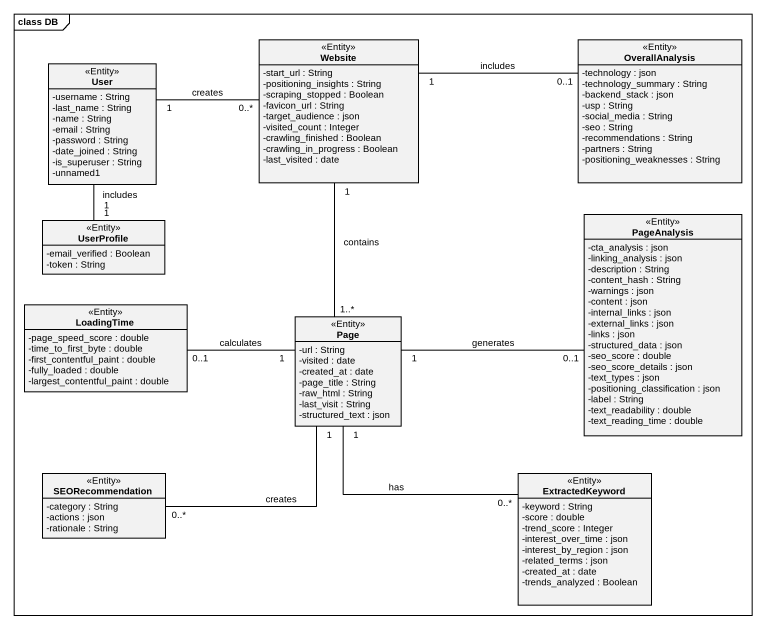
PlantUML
@startuml
mainframe class DB
hide circle
hide empty members
skinparam classAttributeIconSize 0
class Website <<Entity>> {
  -start_url : String
  -positioning_insights : String
  -scraping_stopped : Boolean
  -favicon_url : String
  -target_audience : json
  -visited_count : Integer
  -crawling_finished : Boolean
  -crawling_in_progress : Boolean
  -last_visited : date
}
class OverallAnalysis <<Entity>> {
  -technology : json
  -technology_summary : String
  -backend_stack : json
  -usp : String
  -social_media : String
  -seo : String
  -recommendations : String
  -partners : String
  -positioning_weaknesses : String
}
class User <<Entity>> {
  -username : String
  -last_name : String
  -name : String
  -email : String
  -password : String
  -date_joined : String
  -is_superuser : String
  -unnamed1
}
class UserProfile <<Entity>> {
  -email_verified : Boolean
  -token : String
}
class PageAnalysis <<Entity>> {
  -cta_analysis : json
  -linking_analysis : json
  -description : String
  -content_hash : String
  -warnings : json
  -content : json
  -internal_links : json
  -external_links : json
  -links : json
  -structured_data : json
  -seo_score : double
  -seo_score_details : json
  -text_types : json
  -positioning_classification : json
  -label : String
  -text_readability : double
  -text_reading_time : double
}
class LoadingTime <<Entity>> {
  -page_speed_score : double
  -time_to_first_byte : double
  -first_contentful_paint : double
  -fully_loaded : double
  -largest_contentful_paint : double
}
class "Page" as Page_ <<Entity>> {
  -url : String
  -visited : date
  -created_at : date
  -page_title : String
  -raw_html : String
  -last_visit : String
  -structured_text : json
}
class SEORecommendation <<Entity>> {
  -category : String
  -actions : json
  -rationale : String
}
class ExtractedKeyword <<Entity>> {
  -keyword : String
  -score : double
  -trend_score : Integer
  -interest_over_time : json
  -interest_by_region : json
  -related_terms : json
  -created_at : date
  -trends_analyzed : Boolean
}
Website "1" -right- "0..1" OverallAnalysis : includes
Website "1" -- "1..*" Page_ : contains
User "1" -right- "0..*" Website : creates
User "1" -- "1" UserProfile : includes
Page_ "1" -right- "0..1" PageAnalysis : generates
Page_ "1" -left- "0..1" LoadingTime : calculates
Page_ "1" -left- "0..*" SEORecommendation : creates
Page_ "1" -- "0..*" ExtractedKeyword : has
@enduml
